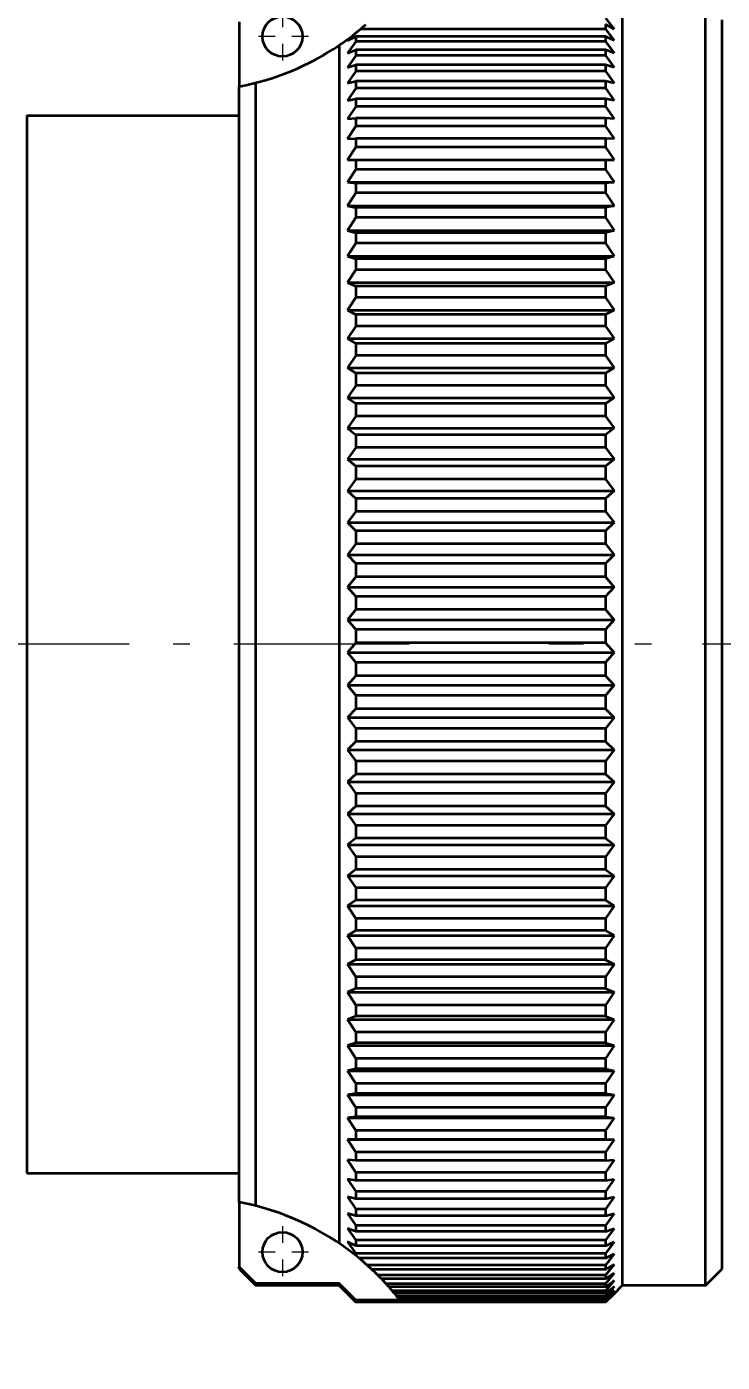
# Model space of a CAD drawing. Extents: x 23 to 417, y 3 to 294.
# Drawn here: x 161.64 to 165.81, y 100.2 to 108.22 of the extents above; entities that cross this region are included whole.
import ezdxf
from ezdxf.enums import TextEntityAlignment as Align

# ---------------------------------------------------------------- set-up
doc = ezdxf.new("R2010")
doc.units = 0
doc.linetypes.add('DASHDOT', pattern=[18.5, 12, -3, 0.5, -3])
doc.layers.get('0').update_dxf_attribs({"lineweight": 13})
doc.styles.get("Standard").update_dxf_attribs({"font": 'isocp.shx'})
doc.dimstyles.get("Standard").update_dxf_attribs({"dimtxt": 2.5, "dimasz": 2.5, "dimexe": 1.25, "dimexo": 0.625, "dimtad": 1, "dimtxsty": 'Standard', "dimcen": 2.5, "dimadec": 0, "dimazin": 0, "dimtfac": 1, "dimtmove": 0, "dimatfit": 0, "dimfxl": 0, "dimarcsym": 0})

# ---------------------------------------------------------------- blocks, each defined once
blk = doc.blocks.new('*D488')
at = {"color": 230, "lineweight": 13, "transparency": 16777216}
for p, q in [((150.6607, 111.8515), (183.7206, 111.8515)), ((183.7206, 83.6523), (183.7206, 111.8515)), ((150.6607, 83.6523), (183.7206, 83.6523))]:
    blk.add_line(p, q, dxfattribs=at)
for points in [[(184.2383, 109.9196), (183.7206, 111.8515), (183.203, 109.9196)], [(183.203, 85.5842), (183.7206, 83.6523), (184.2383, 85.5842)]]:
    blk.add_lwpolyline(points, dxfattribs=at)
for s, height, width, p, p2 in [(']', 2, 1.552524, (181.7206, 106.1984), (181.7206, 106.9746)), ('6', 2, 1.295757, (181.7206, 103.6445), (181.7206, 105.1984)), ('[', 2, 1.552523, (181.7206, 101.8682), (181.7206, 102.6445)), ('/', 1, 1.818182, (181.2206, 99.8682), (181.2206, 100.8682)), ('%%p2', 1.4, 1.254643, (181.4206, 96.5671), (181.4206, 98.8682)), ('141', 2, 1.533838, (181.7206, 90.3054), (181.7206, 95.3671))]:
    blk.add_text(s, height=height, rotation=90, dxfattribs=dict(at, width=width)).set_placement(p, p2, align=Align.FIT)
blk = doc.blocks.new('*D490')
at = {"color": 30, "lineweight": 13, "transparency": 16777216}
for p, q in [((151.4607, 111.8515), (178.8964, 111.8515)), ((176.8964, 66.8053), (176.8964, 111.8515))]:
    blk.add_line(p, q, dxfattribs=at)
at = {"color": 30, "lineweight": 13, "ltscale": 0.108962, "transparency": 16777216}
blk.add_line((174.5379, 97.8119), (178.8964, 97.8119), dxfattribs=at)
at = {"color": 30, "lineweight": 13, "transparency": 16777216}
for points in [[(177.414, 109.9196), (176.8964, 111.8515), (176.3787, 109.9196)], [(176.3787, 99.7438), (176.8964, 97.8119), (177.414, 99.7438)]]:
    blk.add_lwpolyline(points, dxfattribs=at)
for s, height, width, p, p2 in [(']', 2, 1.552522, (174.8964, 85.8574), (174.8964, 86.6336)), ('2.76', 2, 1.443275, (174.8964, 78.2194), (174.8964, 84.8574)), ('[', 2, 1.552527, (174.8964, 76.4432), (174.8964, 77.2194)), ('/', 1, 1.818182, (174.3964, 74.4432), (174.3964, 75.4432)), ('70.2', 2, 1.436744, (174.8964, 66.8053), (174.8964, 73.4432))]:
    blk.add_text(s, height=height, rotation=90, dxfattribs=dict(at, width=width)).set_placement(p, p2, align=Align.FIT)
blk = doc.blocks.new('*D491')
at = {"color": 30, "lineweight": 13, "ltscale": 0.321441, "transparency": 16777216}
blk.add_line((133.7807, 115.7119), (133.7807, 128.5695), dxfattribs=at)
at = {"color": 30, "lineweight": 13, "transparency": 16777216}
for p, q in [((172.8727, 100.5898), (172.8727, 128.5695)), ((133.7807, 126.5695), (172.8727, 126.5695))]:
    blk.add_line(p, q, dxfattribs=at)
for points in [[(135.7125, 127.0872), (133.7807, 126.5695), (135.7125, 126.0519)], [(170.9408, 126.0519), (172.8727, 126.5695), (170.9408, 127.0872)]]:
    blk.add_lwpolyline(points, dxfattribs=at)
for s, height, width, p, p2 in [('[', 2, 1.552527, (161.9688, 128.5695), (162.745, 128.5695)), (']', 2, 1.552527, (169.4291, 128.5695), (170.2053, 128.5695)), ('195.5', 2, 1.537044, (145.3681, 128.5695), (153.9599, 128.5695)), ('7.7', 2, 1.51098, (163.745, 128.5695), (168.4291, 128.5695)), ('%%p10', 1.4, 1.55393, (155.1599, 128.8695), (158.9688, 128.8695)), ('/', 1, 1.818182, (159.9688, 129.0695), (160.9688, 129.0695))]:
    blk.add_text(s, height=height, dxfattribs=dict(at, width=width)).set_placement(p, p2, align=Align.FIT)
blk = doc.blocks.new('BLOCK4545')
at = {"color": 7, "linetype": 'DASHDOT', "lineweight": 13, "ltscale": 0.039}
for p, q in [((112.45, 8.53), (112.45, 6.97)), ((113.23, 7.75), (111.67, 7.75))]:
    blk.add_line(p, q, dxfattribs=at)
blk = doc.blocks.new('BLOCK4546')
at = {"color": 7, "linetype": 'DASHDOT', "lineweight": 13, "ltscale": 0.039}
for p, q in [((112.45, 45.03), (112.45, 43.47)), ((113.23, 44.25), (111.67, 44.25))]:
    blk.add_line(p, q, dxfattribs=at)
blk = doc.blocks.new('BLOCK4554')
at = {"color": 7, "lineweight": 35}
for p, q in [((122.65, 45.25), (122.65, 6.75)), ((125.15, 6.75), (125.15, 45.25)), ((125.65, 7.25), (125.65, 44.75)), ((114.15, 43.986), (114.15, 8.014)), ((111.15, 9.25), (111.15, 42.75)), ((111.65, 9.139), (111.65, 42.861))]:
    blk.add_line(p, q, dxfattribs=at)
at = {"color": 7, "lineweight": 35, "ltscale": 0.048498}
for p, q in [((111.15, 44.69), (111.15, 42.75)), ((111.15, 9.25), (111.15, 7.31))]:
    blk.add_line(p, q, dxfattribs=at)
at = {"color": 7, "lineweight": 35, "ltscale": 0.005292}
blk.add_line((114.794, 44.47), (114.954, 44.608), dxfattribs=at)
at = {"color": 7, "lineweight": 35, "ltscale": 0.010379}
blk.add_line((122.15, 44.798), (122.401, 44.468), dxfattribs=at)
at = {"color": 7, "lineweight": 35, "ltscale": 0.003445}
blk.add_line((122.15, 44.608), (122.15, 44.47), dxfattribs=at)
at = {"color": 7, "lineweight": 35, "ltscale": 0.00719}
blk.add_line((122.401, 44.468), (122.15, 44.608), dxfattribs=at)
at = {"color": 7, "lineweight": 35, "ltscale": 0.006978}
for p, q in [((114.399, 44.13), (114.65, 44.252)), ((122.401, 44.13), (122.15, 44.252))]:
    blk.add_line(p, q, dxfattribs=at)
at = {"color": 7, "lineweight": 35, "ltscale": 0.002128}
blk.add_line((114.449, 44.198), (114.399, 44.13), dxfattribs=at)
at = {"color": 7, "lineweight": 35, "ltscale": 0.003912}
for p, q in [((114.65, 44.252), (114.65, 44.095)), ((122.15, 44.252), (122.15, 44.095))]:
    blk.add_line(p, q, dxfattribs=at)
at = {"color": 7, "lineweight": 35, "ltscale": 0.1875}
for p, q in [((122.15, 44.252), (114.65, 44.252)), ((122.15, 44.095), (114.65, 44.095)), ((122.15, 43.85), (114.65, 43.85)), ((122.15, 43.675), (114.65, 43.675)), ((122.15, 43.402), (114.65, 43.402)), ((122.15, 43.21), (114.65, 43.21)), ((122.15, 42.911), (114.65, 42.911)), ((122.15, 42.701), (114.65, 42.701)), ((122.15, 42.377), (114.65, 42.377)), ((122.15, 42.151), (114.65, 42.151)), ((122.15, 41.802), (114.65, 41.802)), ((122.15, 41.559), (114.65, 41.559)), ((122.15, 41.187), (114.65, 41.187)), ((122.15, 40.928), (114.65, 40.928)), ((122.15, 40.533), (114.65, 40.533)), ((122.15, 40.26), (114.65, 40.26)), ((122.15, 39.843), (114.65, 39.843)), ((122.15, 39.555), (114.65, 39.555)), ((122.15, 39.118), (114.65, 39.118)), ((122.15, 38.816), (114.65, 38.816)), ((122.15, 38.359), (114.65, 38.359)), ((122.15, 38.045), (114.65, 38.045)), ((122.15, 37.57), (114.65, 37.57)), ((122.15, 37.243), (114.65, 37.243)), ((122.15, 36.751), (114.65, 36.751)), ((122.15, 36.413), (114.65, 36.413)), ((122.15, 35.905), (114.65, 35.905)), ((122.15, 35.557), (114.65, 35.557)), ((122.15, 35.034), (114.65, 35.034)), ((122.15, 34.676), (114.65, 34.676)), ((122.15, 34.14), (114.65, 34.14)), ((122.15, 33.774), (114.65, 33.774)), ((122.15, 33.226), (114.65, 33.226)), ((122.15, 32.852), (114.65, 32.852)), ((122.15, 32.293), (114.65, 32.293)), ((122.15, 31.913), (114.65, 31.913)), ((122.15, 31.344), (114.65, 31.344)), ((122.15, 30.958), (114.65, 30.958)), ((122.15, 30.382), (114.65, 30.382)), ((122.15, 29.992), (114.65, 29.992)), ((122.15, 29.409), (114.65, 29.409)), ((122.15, 29.015), (114.65, 29.015)), ((122.15, 28.427), (114.65, 28.427)), ((122.15, 28.03), (114.65, 28.03)), ((122.15, 27.44), (114.65, 27.44)), ((122.15, 27.041), (114.65, 27.041)), ((122.15, 26.448), (114.65, 26.448)), ((122.15, 26.048), (114.65, 26.048)), ((122.15, 25.455), (114.65, 25.455)), ((122.15, 25.056), (114.65, 25.056)), ((122.15, 24.464), (114.65, 24.464)), ((122.15, 24.066), (114.65, 24.066)), ((122.15, 23.477), (114.65, 23.477)), ((122.15, 23.081), (114.65, 23.081)), ((122.15, 22.496), (114.65, 22.496)), ((122.15, 22.103), (114.65, 22.103)), ((122.15, 21.524), (114.65, 21.524)), ((122.15, 21.135), (114.65, 21.135)), ((122.15, 20.563), (114.65, 20.563)), ((122.15, 20.18), (114.65, 20.18)), ((122.15, 19.616), (114.65, 19.616)), ((122.15, 19.239), (114.65, 19.239)), ((122.15, 18.685), (114.65, 18.685)), ((122.15, 18.315), (114.65, 18.315)), ((122.15, 17.772), (114.65, 17.772)), ((122.15, 17.41), (114.65, 17.41)), ((122.15, 16.88), (114.65, 16.88)), ((122.15, 16.528), (114.65, 16.528)), ((122.15, 16.012), (114.65, 16.012)), ((122.15, 15.669), (114.65, 15.669)), ((122.15, 15.168), (114.65, 15.168)), ((122.15, 14.836), (114.65, 14.836)), ((122.15, 14.352), (114.65, 14.352)), ((122.15, 14.032), (114.65, 14.032)), ((122.15, 13.566), (114.65, 13.566)), ((122.15, 13.257), (114.65, 13.257)), ((122.15, 12.81), (114.65, 12.81)), ((122.15, 12.515), (114.65, 12.515)), ((122.15, 12.088), (114.65, 12.088)), ((122.15, 11.807), (114.65, 11.807)), ((122.15, 11.402), (114.65, 11.402)), ((122.15, 11.135), (114.65, 11.135)), ((122.15, 10.752), (114.65, 10.752)), ((122.15, 10.501), (114.65, 10.501)), ((122.15, 10.14), (114.65, 10.14)), ((122.15, 9.905), (114.65, 9.905)), ((122.15, 9.569), (114.65, 9.569)), ((122.15, 9.35), (114.65, 9.35)), ((122.15, 9.039), (114.65, 9.039)), ((122.15, 8.838), (114.65, 8.838)), ((122.15, 8.552), (114.65, 8.552)), ((122.15, 8.368), (114.65, 8.368)), ((122.15, 8.109), (114.65, 8.109)), ((122.15, 7.943), (114.65, 7.943)), ((122.15, 7.711), (114.65, 7.711)), ((122.15, 6.292), (114.65, 6.292)), ((122.15, 6.262), (114.65, 6.262)), ((122.15, 6.252), (114.65, 6.252))]:
    blk.add_line(p, q, dxfattribs=at)
at = {"color": 7, "lineweight": 35, "ltscale": 0.183912}
blk.add_line((122.15, 44.47), (114.794, 44.47), dxfattribs=at)
at = {"color": 7, "lineweight": 35, "ltscale": 0.010573}
blk.add_line((122.15, 44.47), (122.401, 44.13), dxfattribs=at)
at = {"color": 7, "lineweight": 35, "ltscale": 0.010751}
for p, q in [((114.65, 44.095), (114.399, 43.746)), ((122.15, 44.095), (122.401, 43.746))]:
    blk.add_line(p, q, dxfattribs=at)
at = {"color": 7, "lineweight": 35, "ltscale": 0.006787}
for p, q in [((114.399, 43.746), (114.65, 43.85)), ((122.401, 43.746), (122.15, 43.85))]:
    blk.add_line(p, q, dxfattribs=at)
at = {"color": 7, "lineweight": 35, "ltscale": 0.00437}
for p, q in [((114.65, 43.85), (114.65, 43.675)), ((122.15, 43.85), (122.15, 43.675))]:
    blk.add_line(p, q, dxfattribs=at)
at = {"color": 7, "lineweight": 35, "ltscale": 0.010913}
for p, q in [((114.65, 43.675), (114.399, 43.318)), ((122.15, 43.675), (122.401, 43.318))]:
    blk.add_line(p, q, dxfattribs=at)
at = {"color": 7, "lineweight": 35, "ltscale": 0.006622}
for p, q in [((114.399, 43.318), (114.65, 43.402)), ((122.401, 43.318), (122.15, 43.402))]:
    blk.add_line(p, q, dxfattribs=at)
at = {"color": 7, "lineweight": 35, "ltscale": 0.004816}
for p, q in [((114.65, 43.402), (114.65, 43.21)), ((122.15, 43.402), (122.15, 43.21))]:
    blk.add_line(p, q, dxfattribs=at)
at = {"color": 7, "lineweight": 35, "ltscale": 0.011057}
for p, q in [((114.65, 43.21), (114.399, 42.846)), ((122.15, 43.21), (122.401, 42.846))]:
    blk.add_line(p, q, dxfattribs=at)
at = {"color": 7, "lineweight": 35, "ltscale": 0.006485}
for p, q in [((114.399, 42.846), (114.65, 42.911)), ((122.401, 42.846), (122.15, 42.911))]:
    blk.add_line(p, q, dxfattribs=at)
at = {"color": 7, "lineweight": 35, "ltscale": 0.00525}
for p, q in [((114.65, 42.911), (114.65, 42.701)), ((122.15, 42.911), (122.15, 42.701))]:
    blk.add_line(p, q, dxfattribs=at)
at = {"color": 7, "lineweight": 35, "ltscale": 0.011183}
for p, q in [((114.65, 42.701), (114.399, 42.331)), ((122.15, 42.701), (122.401, 42.331))]:
    blk.add_line(p, q, dxfattribs=at)
at = {"color": 7, "lineweight": 35, "ltscale": 0.00638}
for p, q in [((114.399, 42.331), (114.65, 42.377)), ((122.401, 42.331), (122.15, 42.377))]:
    blk.add_line(p, q, dxfattribs=at)
at = {"color": 7, "lineweight": 35, "ltscale": 0.01129}
for p, q in [((114.65, 42.151), (114.399, 41.775)), ((122.15, 42.151), (122.401, 41.775))]:
    blk.add_line(p, q, dxfattribs=at)
at = {"color": 7, "lineweight": 35, "ltscale": 0.005671}
for p, q in [((114.65, 42.377), (114.65, 42.151)), ((122.15, 42.377), (122.15, 42.151))]:
    blk.add_line(p, q, dxfattribs=at)
at = {"color": 7, "lineweight": 35, "ltscale": 0.396875}
for p, q in [((104.775, 41.875), (104.775, 26)), ((104.775, 26), (104.775, 10.125))]:
    blk.add_line(p, q, dxfattribs=at)
at = {"color": 7, "lineweight": 35, "ltscale": 0.159375}
for p, q in [((104.775, 41.875), (111.15, 41.875)), ((104.775, 10.125), (111.15, 10.125))]:
    blk.add_line(p, q, dxfattribs=at)
at = {"color": 7, "lineweight": 35, "ltscale": 0.00631}
for p, q in [((114.399, 41.775), (114.65, 41.802)), ((122.401, 41.775), (122.15, 41.802))]:
    blk.add_line(p, q, dxfattribs=at)
at = {"color": 7, "lineweight": 35, "ltscale": 0.006077}
for p, q in [((114.65, 41.802), (114.65, 41.559)), ((122.15, 41.802), (122.15, 41.559))]:
    blk.add_line(p, q, dxfattribs=at)
at = {"color": 7, "lineweight": 35, "ltscale": 0.011378}
for p, q in [((114.65, 41.559), (114.399, 41.179)), ((122.15, 41.559), (122.401, 41.179))]:
    blk.add_line(p, q, dxfattribs=at)
at = {"color": 7, "lineweight": 35, "ltscale": 0.006277}
for p, q in [((114.399, 41.179), (114.65, 41.187)), ((122.401, 41.179), (122.15, 41.187))]:
    blk.add_line(p, q, dxfattribs=at)
at = {"color": 7, "lineweight": 35, "ltscale": 0.011447}
for p, q in [((114.65, 40.928), (114.399, 40.545)), ((122.15, 40.928), (122.401, 40.545))]:
    blk.add_line(p, q, dxfattribs=at)
at = {"color": 7, "lineweight": 35, "ltscale": 0.006468}
for p, q in [((114.65, 41.187), (114.65, 40.928)), ((122.15, 41.187), (122.15, 40.928))]:
    blk.add_line(p, q, dxfattribs=at)
at = {"color": 7, "lineweight": 35, "ltscale": 0.006281}
for p, q in [((114.399, 40.545), (114.65, 40.533)), ((122.401, 40.545), (122.15, 40.533))]:
    blk.add_line(p, q, dxfattribs=at)
at = {"color": 7, "lineweight": 35, "ltscale": 0.200048}
for p, q in [((114.399, 40.545), (122.401, 40.545)), ((114.399, 39.874), (122.401, 39.874)), ((114.399, 39.168), (122.401, 39.168)), ((114.399, 38.429), (122.401, 38.429)), ((114.399, 37.659), (122.401, 37.659)), ((114.399, 36.859), (122.401, 36.859)), ((114.399, 36.031), (122.401, 36.031)), ((114.399, 35.178), (122.401, 35.178)), ((114.399, 34.302), (122.401, 34.302)), ((114.399, 33.405), (122.401, 33.405)), ((114.399, 32.49), (122.401, 32.49)), ((114.399, 31.558), (122.401, 31.558)), ((114.399, 30.612), (122.401, 30.612)), ((114.399, 29.654), (122.401, 29.654)), ((114.399, 28.687), (122.401, 28.687)), ((114.399, 27.713), (122.401, 27.713)), ((114.399, 26.735), (122.401, 26.735)), ((114.399, 25.755), (122.401, 25.755)), ((114.399, 24.776), (122.401, 24.776)), ((114.399, 23.799), (122.401, 23.799)), ((114.399, 22.829), (122.401, 22.829)), ((114.399, 21.866), (122.401, 21.866)), ((114.399, 20.914), (122.401, 20.914)), ((114.399, 19.974), (122.401, 19.974)), ((114.399, 19.05), (122.401, 19.05)), ((114.399, 18.144), (122.401, 18.144)), ((114.399, 17.257), (122.401, 17.257)), ((114.399, 16.392), (122.401, 16.392)), ((114.399, 15.552), (122.401, 15.552)), ((114.399, 14.738), (122.401, 14.738)), ((114.399, 13.952), (122.401, 13.952)), ((114.399, 13.197), (122.401, 13.197)), ((114.399, 12.474), (122.401, 12.474)), ((114.399, 11.786), (122.401, 11.786)), ((114.399, 11.133), (122.401, 11.133))]:
    blk.add_line(p, q, dxfattribs=at)
at = {"color": 7, "lineweight": 35, "ltscale": 0.006843}
for p, q in [((114.65, 40.533), (114.65, 40.26)), ((122.15, 40.533), (122.15, 40.26))]:
    blk.add_line(p, q, dxfattribs=at)
at = {"color": 7, "lineweight": 35, "ltscale": 0.011495}
for p, q in [((114.65, 40.26), (114.399, 39.874)), ((122.15, 40.26), (122.401, 39.874))]:
    blk.add_line(p, q, dxfattribs=at)
at = {"color": 7, "lineweight": 35, "ltscale": 0.006323}
for p, q in [((114.399, 39.874), (114.65, 39.843)), ((122.401, 39.874), (122.15, 39.843))]:
    blk.add_line(p, q, dxfattribs=at)
at = {"color": 7, "lineweight": 35, "ltscale": 0.0072}
for p, q in [((114.65, 39.843), (114.65, 39.555)), ((122.15, 39.843), (122.15, 39.555))]:
    blk.add_line(p, q, dxfattribs=at)
at = {"color": 7, "lineweight": 35, "ltscale": 0.011523}
for p, q in [((114.65, 39.555), (114.399, 39.168)), ((122.15, 39.555), (122.401, 39.168))]:
    blk.add_line(p, q, dxfattribs=at)
at = {"color": 7, "lineweight": 35, "ltscale": 0.0064}
for p, q in [((114.399, 39.168), (114.65, 39.118)), ((122.401, 39.168), (122.15, 39.118))]:
    blk.add_line(p, q, dxfattribs=at)
at = {"color": 7, "lineweight": 35, "ltscale": 0.00754}
for p, q in [((114.65, 39.118), (114.65, 38.816)), ((122.15, 39.118), (122.15, 38.816))]:
    blk.add_line(p, q, dxfattribs=at)
at = {"color": 7, "lineweight": 35, "ltscale": 0.01153}
for p, q in [((114.65, 38.816), (114.399, 38.429)), ((122.15, 38.816), (122.401, 38.429))]:
    blk.add_line(p, q, dxfattribs=at)
at = {"color": 7, "lineweight": 35, "ltscale": 0.006513}
for p, q in [((114.399, 38.429), (114.65, 38.359)), ((122.401, 38.429), (122.15, 38.359))]:
    blk.add_line(p, q, dxfattribs=at)
at = {"color": 7, "lineweight": 35, "ltscale": 0.00786}
for p, q in [((114.65, 38.359), (114.65, 38.045)), ((122.15, 38.359), (122.15, 38.045))]:
    blk.add_line(p, q, dxfattribs=at)
at = {"color": 7, "lineweight": 35, "ltscale": 0.011517}
for p, q in [((114.65, 38.045), (114.399, 37.659)), ((122.15, 38.045), (122.401, 37.659))]:
    blk.add_line(p, q, dxfattribs=at)
at = {"color": 7, "lineweight": 35, "ltscale": 0.006656}
for p, q in [((114.399, 37.659), (114.65, 37.57)), ((122.401, 37.659), (122.15, 37.57))]:
    blk.add_line(p, q, dxfattribs=at)
at = {"color": 7, "lineweight": 35, "ltscale": 0.00816}
for p, q in [((114.65, 37.57), (114.65, 37.243)), ((122.15, 37.57), (122.15, 37.243))]:
    blk.add_line(p, q, dxfattribs=at)
at = {"color": 7, "lineweight": 35, "ltscale": 0.011484}
for p, q in [((114.65, 37.243), (114.399, 36.859)), ((122.15, 37.243), (122.401, 36.859))]:
    blk.add_line(p, q, dxfattribs=at)
at = {"color": 7, "lineweight": 35, "ltscale": 0.006827}
for p, q in [((114.399, 36.859), (114.65, 36.751)), ((122.401, 36.859), (122.15, 36.751))]:
    blk.add_line(p, q, dxfattribs=at)
at = {"color": 7, "lineweight": 35, "ltscale": 0.00844}
for p, q in [((114.65, 36.751), (114.65, 36.413)), ((122.15, 36.751), (122.15, 36.413))]:
    blk.add_line(p, q, dxfattribs=at)
at = {"color": 7, "lineweight": 35, "ltscale": 0.01143}
for p, q in [((114.65, 36.413), (114.399, 36.031)), ((122.15, 36.413), (122.401, 36.031))]:
    blk.add_line(p, q, dxfattribs=at)
at = {"color": 7, "lineweight": 35, "ltscale": 0.007023}
for p, q in [((114.399, 36.031), (114.65, 35.905)), ((122.401, 36.031), (122.15, 35.905))]:
    blk.add_line(p, q, dxfattribs=at)
at = {"color": 7, "lineweight": 35, "ltscale": 0.008699}
for p, q in [((114.65, 35.905), (114.65, 35.557)), ((122.15, 35.905), (122.15, 35.557))]:
    blk.add_line(p, q, dxfattribs=at)
at = {"color": 7, "lineweight": 35, "ltscale": 0.011356}
for p, q in [((114.65, 35.557), (114.399, 35.178)), ((122.15, 35.557), (122.401, 35.178))]:
    blk.add_line(p, q, dxfattribs=at)
at = {"color": 7, "lineweight": 35, "ltscale": 0.007239}
for p, q in [((114.399, 35.178), (114.65, 35.034)), ((122.401, 35.178), (122.15, 35.034))]:
    blk.add_line(p, q, dxfattribs=at)
at = {"color": 7, "lineweight": 35, "ltscale": 0.008935}
for p, q in [((114.65, 35.034), (114.65, 34.676)), ((122.15, 35.034), (122.15, 34.676))]:
    blk.add_line(p, q, dxfattribs=at)
at = {"color": 7, "lineweight": 35, "ltscale": 0.011263}
for p, q in [((114.65, 34.676), (114.399, 34.302)), ((122.15, 34.676), (122.401, 34.302))]:
    blk.add_line(p, q, dxfattribs=at)
at = {"color": 7, "lineweight": 35, "ltscale": 0.007472}
for p, q in [((114.399, 34.302), (114.65, 34.14)), ((122.401, 34.302), (122.15, 34.14))]:
    blk.add_line(p, q, dxfattribs=at)
at = {"color": 7, "lineweight": 35, "ltscale": 0.009149}
for p, q in [((114.65, 34.14), (114.65, 33.774)), ((122.15, 34.14), (122.15, 33.774))]:
    blk.add_line(p, q, dxfattribs=at)
at = {"color": 7, "lineweight": 35, "ltscale": 0.01115}
for p, q in [((114.65, 33.774), (114.399, 33.405)), ((122.15, 33.774), (122.401, 33.405))]:
    blk.add_line(p, q, dxfattribs=at)
at = {"color": 7, "lineweight": 35, "ltscale": 0.007717}
for p, q in [((114.399, 33.405), (114.65, 33.226)), ((122.401, 33.405), (122.15, 33.226))]:
    blk.add_line(p, q, dxfattribs=at)
at = {"color": 7, "lineweight": 35, "ltscale": 0.00934}
for p, q in [((114.65, 33.226), (114.65, 32.852)), ((122.15, 33.226), (122.15, 32.852))]:
    blk.add_line(p, q, dxfattribs=at)
at = {"color": 7, "lineweight": 35, "ltscale": 0.011019}
for p, q in [((114.65, 32.852), (114.399, 32.49)), ((122.15, 32.852), (122.401, 32.49))]:
    blk.add_line(p, q, dxfattribs=at)
at = {"color": 7, "lineweight": 35, "ltscale": 0.007972}
for p, q in [((114.399, 32.49), (114.65, 32.293)), ((122.401, 32.49), (122.15, 32.293))]:
    blk.add_line(p, q, dxfattribs=at)
at = {"color": 7, "lineweight": 35, "ltscale": 0.009507}
for p, q in [((114.65, 32.293), (114.65, 31.913)), ((122.15, 32.293), (122.15, 31.913))]:
    blk.add_line(p, q, dxfattribs=at)
at = {"color": 7, "lineweight": 35, "ltscale": 0.010869}
for p, q in [((114.65, 31.913), (114.399, 31.558)), ((122.15, 31.913), (122.401, 31.558))]:
    blk.add_line(p, q, dxfattribs=at)
at = {"color": 7, "lineweight": 35, "ltscale": 0.008233}
for p, q in [((114.399, 31.558), (114.65, 31.344)), ((122.401, 31.558), (122.15, 31.344))]:
    blk.add_line(p, q, dxfattribs=at)
at = {"color": 7, "lineweight": 35, "ltscale": 0.00965}
for p, q in [((114.65, 31.344), (114.65, 30.958)), ((122.15, 31.344), (122.15, 30.958)), ((114.65, 26.048), (114.399, 25.755)), ((122.15, 26.048), (122.401, 25.755))]:
    blk.add_line(p, q, dxfattribs=at)
at = {"color": 7, "lineweight": 35, "ltscale": 0.010703}
for p, q in [((114.65, 30.958), (114.399, 30.612)), ((122.15, 30.958), (122.401, 30.612))]:
    blk.add_line(p, q, dxfattribs=at)
at = {"color": 7, "lineweight": 35, "ltscale": 0.008497}
for p, q in [((114.399, 30.612), (114.65, 30.382)), ((122.401, 30.612), (122.15, 30.382))]:
    blk.add_line(p, q, dxfattribs=at)
at = {"color": 7, "lineweight": 35, "ltscale": 0.009769}
for p, q in [((114.65, 30.382), (114.65, 29.992)), ((122.15, 30.382), (122.15, 29.992)), ((114.399, 25.755), (114.65, 25.455)), ((122.401, 25.755), (122.15, 25.455))]:
    blk.add_line(p, q, dxfattribs=at)
at = {"color": 7, "lineweight": 35, "ltscale": 0.01052}
for p, q in [((114.65, 29.992), (114.399, 29.654)), ((122.15, 29.992), (122.401, 29.654))]:
    blk.add_line(p, q, dxfattribs=at)
at = {"color": 7, "lineweight": 35, "ltscale": 0.008761}
for p, q in [((114.399, 29.654), (114.65, 29.409)), ((122.401, 29.654), (122.15, 29.409))]:
    blk.add_line(p, q, dxfattribs=at)
at = {"color": 7, "lineweight": 35, "ltscale": 0.009863}
for p, q in [((114.65, 29.409), (114.65, 29.015)), ((122.15, 29.409), (122.15, 29.015))]:
    blk.add_line(p, q, dxfattribs=at)
at = {"color": 7, "lineweight": 35, "ltscale": 0.010322}
for p, q in [((114.65, 29.015), (114.399, 28.687)), ((122.15, 29.015), (122.401, 28.687))]:
    blk.add_line(p, q, dxfattribs=at)
at = {"color": 7, "lineweight": 35, "ltscale": 0.009022}
for p, q in [((114.399, 28.687), (114.65, 28.427)), ((122.401, 28.687), (122.15, 28.427))]:
    blk.add_line(p, q, dxfattribs=at)
at = {"color": 7, "lineweight": 35, "ltscale": 0.009932}
for p, q in [((114.65, 28.427), (114.65, 28.03)), ((122.15, 28.427), (122.15, 28.03))]:
    blk.add_line(p, q, dxfattribs=at)
at = {"color": 7, "lineweight": 35, "ltscale": 0.010111}
for p, q in [((114.65, 28.03), (114.399, 27.713)), ((122.15, 28.03), (122.401, 27.713))]:
    blk.add_line(p, q, dxfattribs=at)
at = {"color": 7, "lineweight": 35, "ltscale": 0.009279}
for p, q in [((114.399, 27.713), (114.65, 27.44)), ((122.401, 27.713), (122.15, 27.44))]:
    blk.add_line(p, q, dxfattribs=at)
at = {"color": 7, "lineweight": 35, "ltscale": 0.009977}
for p, q in [((114.65, 27.44), (114.65, 27.041)), ((122.15, 27.44), (122.15, 27.041))]:
    blk.add_line(p, q, dxfattribs=at)
at = {"color": 7, "lineweight": 35, "ltscale": 0.009886}
for p, q in [((114.65, 27.041), (114.399, 26.735)), ((122.15, 27.041), (122.401, 26.735))]:
    blk.add_line(p, q, dxfattribs=at)
at = {"color": 7, "lineweight": 35, "ltscale": 0.009528}
for p, q in [((114.399, 26.735), (114.65, 26.448)), ((122.401, 26.735), (122.15, 26.448))]:
    blk.add_line(p, q, dxfattribs=at)
at = {"color": 7, "lineweight": 35, "ltscale": 0.009996}
for p, q in [((114.65, 26.448), (114.65, 26.048)), ((122.15, 26.448), (122.15, 26.048))]:
    blk.add_line(p, q, dxfattribs=at)
at = {"color": 7, "lineweight": 35, "ltscale": 0.009989}
for p, q in [((114.65, 25.455), (114.65, 25.056)), ((122.15, 25.455), (122.15, 25.056))]:
    blk.add_line(p, q, dxfattribs=at)
at = {"color": 7, "lineweight": 35, "ltscale": 0.009404}
for p, q in [((114.65, 25.056), (114.399, 24.776)), ((122.15, 25.056), (122.401, 24.776))]:
    blk.add_line(p, q, dxfattribs=at)
at = {"color": 7, "lineweight": 35, "ltscale": 0.01}
for p, q in [((114.399, 24.776), (114.65, 24.464)), ((122.401, 24.776), (122.15, 24.464))]:
    blk.add_line(p, q, dxfattribs=at)
at = {"color": 7, "lineweight": 35, "ltscale": 0.009958}
for p, q in [((114.65, 24.464), (114.65, 24.066)), ((122.15, 24.464), (122.15, 24.066))]:
    blk.add_line(p, q, dxfattribs=at)
at = {"color": 7, "lineweight": 35, "ltscale": 0.009151}
for p, q in [((114.65, 24.066), (114.399, 23.799)), ((122.15, 24.066), (122.401, 23.799))]:
    blk.add_line(p, q, dxfattribs=at)
at = {"color": 7, "lineweight": 35, "ltscale": 0.010218}
for p, q in [((114.399, 23.799), (114.65, 23.477)), ((122.401, 23.799), (122.15, 23.477))]:
    blk.add_line(p, q, dxfattribs=at)
at = {"color": 7, "lineweight": 35, "ltscale": 0.009901}
for p, q in [((114.65, 23.477), (114.65, 23.081)), ((122.15, 23.477), (122.15, 23.081))]:
    blk.add_line(p, q, dxfattribs=at)
at = {"color": 7, "lineweight": 35, "ltscale": 0.008892}
for p, q in [((114.65, 23.081), (114.399, 22.829)), ((122.15, 23.081), (122.401, 22.829))]:
    blk.add_line(p, q, dxfattribs=at)
at = {"color": 7, "lineweight": 35, "ltscale": 0.010423}
for p, q in [((114.399, 22.829), (114.65, 22.496)), ((122.401, 22.829), (122.15, 22.496))]:
    blk.add_line(p, q, dxfattribs=at)
at = {"color": 7, "lineweight": 35, "ltscale": 0.009819}
for p, q in [((114.65, 22.496), (114.65, 22.103)), ((122.15, 22.496), (122.15, 22.103))]:
    blk.add_line(p, q, dxfattribs=at)
at = {"color": 7, "lineweight": 35, "ltscale": 0.008629}
for p, q in [((114.65, 22.103), (114.399, 21.866)), ((122.15, 22.103), (122.401, 21.866))]:
    blk.add_line(p, q, dxfattribs=at)
at = {"color": 7, "lineweight": 35, "ltscale": 0.010614}
for p, q in [((114.399, 21.866), (114.65, 21.524)), ((122.401, 21.866), (122.15, 21.524))]:
    blk.add_line(p, q, dxfattribs=at)
at = {"color": 7, "lineweight": 35, "ltscale": 0.009713}
for p, q in [((114.65, 21.524), (114.65, 21.135)), ((122.15, 21.524), (122.15, 21.135))]:
    blk.add_line(p, q, dxfattribs=at)
at = {"color": 7, "lineweight": 35, "ltscale": 0.008365}
for p, q in [((114.65, 21.135), (114.399, 20.914)), ((122.15, 21.135), (122.401, 20.914))]:
    blk.add_line(p, q, dxfattribs=at)
at = {"color": 7, "lineweight": 35, "ltscale": 0.010788}
for p, q in [((114.399, 20.914), (114.65, 20.563)), ((122.401, 20.914), (122.15, 20.563))]:
    blk.add_line(p, q, dxfattribs=at)
at = {"color": 7, "lineweight": 35, "ltscale": 0.009582}
for p, q in [((114.65, 20.563), (114.65, 20.18)), ((122.15, 20.563), (122.15, 20.18))]:
    blk.add_line(p, q, dxfattribs=at)
at = {"color": 7, "lineweight": 35, "ltscale": 0.008102}
for p, q in [((114.65, 20.18), (114.399, 19.974)), ((122.15, 20.18), (122.401, 19.974))]:
    blk.add_line(p, q, dxfattribs=at)
at = {"color": 7, "lineweight": 35, "ltscale": 0.010946}
for p, q in [((114.399, 19.974), (114.65, 19.616)), ((122.401, 19.974), (122.15, 19.616))]:
    blk.add_line(p, q, dxfattribs=at)
at = {"color": 7, "lineweight": 35, "ltscale": 0.009426}
for p, q in [((114.65, 19.616), (114.65, 19.239)), ((122.15, 19.616), (122.15, 19.239))]:
    blk.add_line(p, q, dxfattribs=at)
at = {"color": 7, "lineweight": 35, "ltscale": 0.007844}
for p, q in [((114.65, 19.239), (114.399, 19.05)), ((122.15, 19.239), (122.401, 19.05))]:
    blk.add_line(p, q, dxfattribs=at)
at = {"color": 7, "lineweight": 35, "ltscale": 0.011086}
for p, q in [((114.399, 19.05), (114.65, 18.685)), ((122.401, 19.05), (122.15, 18.685))]:
    blk.add_line(p, q, dxfattribs=at)
at = {"color": 7, "lineweight": 35, "ltscale": 0.009247}
for p, q in [((114.65, 18.685), (114.65, 18.315)), ((122.15, 18.685), (122.15, 18.315))]:
    blk.add_line(p, q, dxfattribs=at)
at = {"color": 7, "lineweight": 35, "ltscale": 0.007593}
for p, q in [((114.65, 18.315), (114.399, 18.144)), ((122.15, 18.315), (122.401, 18.144))]:
    blk.add_line(p, q, dxfattribs=at)
at = {"color": 7, "lineweight": 35, "ltscale": 0.011209}
for p, q in [((114.399, 18.144), (114.65, 17.772)), ((122.401, 18.144), (122.15, 17.772))]:
    blk.add_line(p, q, dxfattribs=at)
at = {"color": 7, "lineweight": 35, "ltscale": 0.009045}
for p, q in [((114.65, 17.772), (114.65, 17.41)), ((122.15, 17.772), (122.15, 17.41))]:
    blk.add_line(p, q, dxfattribs=at)
at = {"color": 7, "lineweight": 35, "ltscale": 0.007354}
for p, q in [((114.65, 17.41), (114.399, 17.257)), ((122.15, 17.41), (122.401, 17.257))]:
    blk.add_line(p, q, dxfattribs=at)
at = {"color": 7, "lineweight": 35, "ltscale": 0.011312}
for p, q in [((114.399, 17.257), (114.65, 16.88)), ((122.401, 17.257), (122.15, 16.88))]:
    blk.add_line(p, q, dxfattribs=at)
at = {"color": 7, "lineweight": 35, "ltscale": 0.00882}
for p, q in [((114.65, 16.88), (114.65, 16.528)), ((122.15, 16.88), (122.15, 16.528))]:
    blk.add_line(p, q, dxfattribs=at)
at = {"color": 7, "lineweight": 35, "ltscale": 0.007129}
for p, q in [((114.65, 16.528), (114.399, 16.392)), ((122.15, 16.528), (122.401, 16.392))]:
    blk.add_line(p, q, dxfattribs=at)
at = {"color": 7, "lineweight": 35, "ltscale": 0.011395}
for p, q in [((114.399, 16.392), (114.65, 16.012)), ((122.401, 16.392), (122.15, 16.012))]:
    blk.add_line(p, q, dxfattribs=at)
at = {"color": 7, "lineweight": 35, "ltscale": 0.006922}
for p, q in [((114.65, 15.669), (114.399, 15.552)), ((122.15, 15.669), (122.401, 15.552))]:
    blk.add_line(p, q, dxfattribs=at)
at = {"color": 7, "lineweight": 35, "ltscale": 0.008572}
for p, q in [((114.65, 16.012), (114.65, 15.669)), ((122.15, 16.012), (122.15, 15.669))]:
    blk.add_line(p, q, dxfattribs=at)
at = {"color": 7, "lineweight": 35, "ltscale": 0.011459}
for p, q in [((114.399, 15.552), (114.65, 15.168)), ((122.401, 15.552), (122.15, 15.168))]:
    blk.add_line(p, q, dxfattribs=at)
at = {"color": 7, "lineweight": 35, "ltscale": 0.008303}
for p, q in [((114.65, 15.168), (114.65, 14.836)), ((122.15, 15.168), (122.15, 14.836))]:
    blk.add_line(p, q, dxfattribs=at)
at = {"color": 7, "lineweight": 35, "ltscale": 0.006738}
for p, q in [((114.65, 14.836), (114.399, 14.738)), ((122.15, 14.836), (122.401, 14.738))]:
    blk.add_line(p, q, dxfattribs=at)
at = {"color": 7, "lineweight": 35, "ltscale": 0.011503}
for p, q in [((114.399, 14.738), (114.65, 14.352)), ((122.401, 14.738), (122.15, 14.352))]:
    blk.add_line(p, q, dxfattribs=at)
at = {"color": 7, "lineweight": 35, "ltscale": 0.008013}
for p, q in [((114.65, 14.352), (114.65, 14.032)), ((122.15, 14.352), (122.15, 14.032))]:
    blk.add_line(p, q, dxfattribs=at)
at = {"color": 7, "lineweight": 35, "ltscale": 0.00658}
for p, q in [((114.65, 14.032), (114.399, 13.952)), ((122.15, 14.032), (122.401, 13.952))]:
    blk.add_line(p, q, dxfattribs=at)
at = {"color": 7, "lineweight": 35, "ltscale": 0.011526}
for p, q in [((114.399, 13.952), (114.65, 13.566)), ((122.401, 13.952), (122.15, 13.566))]:
    blk.add_line(p, q, dxfattribs=at)
at = {"color": 7, "lineweight": 35, "ltscale": 0.006452}
for p, q in [((114.65, 13.257), (114.399, 13.197)), ((122.15, 13.257), (122.401, 13.197))]:
    blk.add_line(p, q, dxfattribs=at)
at = {"color": 7, "lineweight": 35, "ltscale": 0.007702}
for p, q in [((114.65, 13.566), (114.65, 13.257)), ((122.15, 13.566), (122.15, 13.257))]:
    blk.add_line(p, q, dxfattribs=at)
at = {"color": 7, "lineweight": 35, "ltscale": 0.011529}
for p, q in [((114.399, 13.197), (114.65, 12.81)), ((122.401, 13.197), (122.15, 12.81))]:
    blk.add_line(p, q, dxfattribs=at)
at = {"color": 7, "lineweight": 35, "ltscale": 0.006357}
for p, q in [((114.65, 12.515), (114.399, 12.474)), ((122.15, 12.515), (122.401, 12.474))]:
    blk.add_line(p, q, dxfattribs=at)
at = {"color": 7, "lineweight": 35, "ltscale": 0.011511}
for p, q in [((114.399, 12.474), (114.65, 12.088)), ((122.401, 12.474), (122.15, 12.088))]:
    blk.add_line(p, q, dxfattribs=at)
at = {"color": 7, "lineweight": 35, "ltscale": 0.007372}
for p, q in [((114.65, 12.81), (114.65, 12.515)), ((122.15, 12.81), (122.15, 12.515))]:
    blk.add_line(p, q, dxfattribs=at)
at = {"color": 7, "lineweight": 35, "ltscale": 0.007024}
for p, q in [((114.65, 12.088), (114.65, 11.807)), ((122.15, 12.088), (122.15, 11.807))]:
    blk.add_line(p, q, dxfattribs=at)
at = {"color": 7, "lineweight": 35, "ltscale": 0.006297}
for p, q in [((114.65, 11.807), (114.399, 11.786)), ((122.15, 11.807), (122.401, 11.786))]:
    blk.add_line(p, q, dxfattribs=at)
at = {"color": 7, "lineweight": 35, "ltscale": 0.011473}
for p, q in [((114.399, 11.786), (114.65, 11.402)), ((122.401, 11.786), (122.15, 11.402))]:
    blk.add_line(p, q, dxfattribs=at)
at = {"color": 7, "lineweight": 35, "ltscale": 0.006658}
for p, q in [((114.65, 11.402), (114.65, 11.135)), ((122.15, 11.402), (122.15, 11.135))]:
    blk.add_line(p, q, dxfattribs=at)
at = {"color": 7, "lineweight": 35, "ltscale": 0.006274}
for p, q in [((114.65, 11.135), (114.399, 11.133)), ((122.15, 11.135), (122.401, 11.133))]:
    blk.add_line(p, q, dxfattribs=at)
at = {"color": 7, "lineweight": 35, "ltscale": 0.011415}
for p, q in [((114.399, 11.133), (114.65, 10.752)), ((122.401, 11.133), (122.15, 10.752))]:
    blk.add_line(p, q, dxfattribs=at)
at = {"color": 7, "lineweight": 35, "ltscale": 0.011337}
for p, q in [((114.399, 10.518), (114.65, 10.14)), ((122.401, 10.518), (122.15, 10.14))]:
    blk.add_line(p, q, dxfattribs=at)
at = {"color": 7, "lineweight": 35, "ltscale": 0.006289}
for p, q in [((114.65, 10.501), (114.399, 10.518)), ((122.15, 10.501), (122.401, 10.518))]:
    blk.add_line(p, q, dxfattribs=at)
at = {"color": 7, "lineweight": 35, "ltscale": 0.006275}
for p, q in [((114.65, 10.752), (114.65, 10.501)), ((122.15, 10.752), (122.15, 10.501))]:
    blk.add_line(p, q, dxfattribs=at)
at = {"color": 7, "lineweight": 35, "ltscale": 0.005876}
for p, q in [((114.65, 10.14), (114.65, 9.905)), ((122.15, 10.14), (122.15, 9.905))]:
    blk.add_line(p, q, dxfattribs=at)
at = {"color": 7, "lineweight": 35, "ltscale": 0.011239}
for p, q in [((114.399, 9.942), (114.65, 9.569)), ((122.401, 9.942), (122.15, 9.569))]:
    blk.add_line(p, q, dxfattribs=at)
at = {"color": 7, "lineweight": 35, "ltscale": 0.006341}
for p, q in [((114.65, 9.905), (114.399, 9.942)), ((122.15, 9.905), (122.401, 9.942))]:
    blk.add_line(p, q, dxfattribs=at)
at = {"color": 7, "lineweight": 35, "ltscale": 0.011122}
for p, q in [((114.399, 9.406), (114.65, 9.039)), ((122.401, 9.406), (122.15, 9.039))]:
    blk.add_line(p, q, dxfattribs=at)
at = {"color": 7, "lineweight": 35, "ltscale": 0.006428}
for p, q in [((114.65, 9.35), (114.399, 9.406)), ((122.15, 9.35), (122.401, 9.406))]:
    blk.add_line(p, q, dxfattribs=at)
at = {"color": 7, "lineweight": 35, "ltscale": 0.005462}
for p, q in [((114.65, 9.569), (114.65, 9.35)), ((122.15, 9.569), (122.15, 9.35))]:
    blk.add_line(p, q, dxfattribs=at)
at = {"color": 7, "lineweight": 35, "ltscale": 0.010987}
for p, q in [((114.399, 8.913), (114.65, 8.552)), ((122.401, 8.913), (122.15, 8.552))]:
    blk.add_line(p, q, dxfattribs=at)
at = {"color": 7, "lineweight": 35, "ltscale": 0.006549}
for p, q in [((114.65, 8.838), (114.399, 8.913)), ((122.15, 8.838), (122.401, 8.913))]:
    blk.add_line(p, q, dxfattribs=at)
at = {"color": 7, "lineweight": 35, "ltscale": 0.005034}
for p, q in [((114.65, 9.039), (114.65, 8.838)), ((122.15, 9.039), (122.15, 8.838))]:
    blk.add_line(p, q, dxfattribs=at)
at = {"color": 7, "lineweight": 35, "ltscale": 0.010834}
for p, q in [((114.399, 8.462), (114.65, 8.109)), ((122.401, 8.462), (122.15, 8.109))]:
    blk.add_line(p, q, dxfattribs=at)
at = {"color": 7, "lineweight": 35, "ltscale": 0.006701}
for p, q in [((114.65, 8.368), (114.399, 8.462)), ((122.15, 8.368), (122.401, 8.462))]:
    blk.add_line(p, q, dxfattribs=at)
at = {"color": 7, "lineweight": 35, "ltscale": 0.004594}
for p, q in [((114.65, 8.552), (114.65, 8.368)), ((122.15, 8.552), (122.15, 8.368))]:
    blk.add_line(p, q, dxfattribs=at)
at = {"color": 7, "lineweight": 35, "ltscale": 0.010664}
for p, q in [((114.399, 8.056), (114.65, 7.711)), ((122.401, 8.056), (122.15, 7.711))]:
    blk.add_line(p, q, dxfattribs=at)
at = {"color": 7, "lineweight": 35, "ltscale": 0.006879}
for p, q in [((114.65, 7.943), (114.399, 8.056)), ((122.15, 7.943), (122.401, 8.056))]:
    blk.add_line(p, q, dxfattribs=at)
at = {"color": 7, "lineweight": 35, "ltscale": 0.004142}
for p, q in [((114.65, 8.109), (114.65, 7.943)), ((122.15, 8.109), (122.15, 7.943))]:
    blk.add_line(p, q, dxfattribs=at)
at = {"color": 7, "lineweight": 35, "ltscale": 0.001614}
blk.add_line((114.65, 7.711), (114.65, 7.647), dxfattribs=at)
at = {"color": 7, "lineweight": 35, "ltscale": 0.003282}
blk.add_line((114.752, 7.564), (114.65, 7.647), dxfattribs=at)
at = {"color": 7, "lineweight": 35, "ltscale": 0.00368}
blk.add_line((122.15, 7.711), (122.15, 7.564), dxfattribs=at)
at = {"color": 7, "lineweight": 35, "ltscale": 0.010478}
blk.add_line((122.401, 7.696), (122.15, 7.36), dxfattribs=at)
at = {"color": 7, "lineweight": 35, "ltscale": 0.007081}
blk.add_line((122.15, 7.564), (122.401, 7.696), dxfattribs=at)
at = {"color": 7, "lineweight": 35, "ltscale": 0.001502}
blk.add_line((111.15, 7.25), (111.15, 7.31), dxfattribs=at)
at = {"color": 7, "lineweight": 35, "ltscale": 0.017705}
blk.add_line((111.65, 6.809), (111.15, 7.31), dxfattribs=at)
at = {"color": 7, "lineweight": 35, "ltscale": 0.017678}
for p, q in [((111.15, 7.25), (111.65, 6.75)), ((125.15, 6.75), (125.65, 7.25))]:
    blk.add_line(p, q, dxfattribs=at)
at = {"color": 7, "lineweight": 35, "ltscale": 0.184949}
blk.add_line((122.15, 7.564), (114.752, 7.564), dxfattribs=at)
at = {"color": 7, "lineweight": 35, "ltscale": 0.004758}
blk.add_line((115.131, 7.232), (114.99, 7.36), dxfattribs=at)
at = {"color": 7, "lineweight": 35, "ltscale": 0.178989}
blk.add_line((122.15, 7.36), (114.99, 7.36), dxfattribs=at)
at = {"color": 7, "lineweight": 35, "ltscale": 0.175475}
blk.add_line((122.15, 7.232), (115.131, 7.232), dxfattribs=at)
at = {"color": 7, "lineweight": 35, "ltscale": 0.010277}
blk.add_line((122.401, 7.381), (122.15, 7.055), dxfattribs=at)
at = {"color": 7, "lineweight": 35, "ltscale": 0.007302}
blk.add_line((122.15, 7.232), (122.401, 7.381), dxfattribs=at)
at = {"color": 7, "lineweight": 35, "ltscale": 0.003208}
blk.add_line((122.15, 7.36), (122.15, 7.232), dxfattribs=at)
at = {"color": 7, "lineweight": 35, "ltscale": 0.003829}
blk.add_line((115.421, 6.946), (115.313, 7.055), dxfattribs=at)
at = {"color": 7, "lineweight": 35, "ltscale": 0.170915}
blk.add_line((122.15, 7.055), (115.313, 7.055), dxfattribs=at)
at = {"color": 7, "lineweight": 35, "ltscale": 0.00506}
blk.add_line((115.421, 6.946), (115.56, 6.799), dxfattribs=at)
at = {"color": 7, "lineweight": 35, "ltscale": 0.168229}
blk.add_line((122.15, 6.946), (115.421, 6.946), dxfattribs=at)
at = {"color": 7, "lineweight": 35, "ltscale": 0.010062}
blk.add_line((122.401, 7.114), (122.15, 6.799), dxfattribs=at)
at = {"color": 7, "lineweight": 35, "ltscale": 0.007539}
blk.add_line((122.15, 6.946), (122.401, 7.114), dxfattribs=at)
at = {"color": 7, "lineweight": 35, "ltscale": 0.002729}
blk.add_line((122.15, 7.055), (122.15, 6.946), dxfattribs=at)
at = {"color": 7, "lineweight": 35, "ltscale": 0.009834}
blk.add_line((122.401, 6.894), (122.15, 6.591), dxfattribs=at)
at = {"color": 7, "lineweight": 35, "ltscale": 0.007787}
blk.add_line((122.15, 6.709), (122.401, 6.894), dxfattribs=at)
at = {"color": 7, "lineweight": 35, "ltscale": 0.001463}
for p, q in [((111.65, 6.75), (111.65, 6.809)), ((114.15, 6.809), (114.15, 6.75))]:
    blk.add_line(p, q, dxfattribs=at)
at = {"color": 7, "lineweight": 35, "ltscale": 0.0625}
for p, q in [((114.15, 6.809), (111.65, 6.809)), ((114.15, 6.75), (111.65, 6.75)), ((125.15, 6.75), (122.65, 6.75))]:
    blk.add_line(p, q, dxfattribs=at)
at = {"color": 7, "lineweight": 35, "ltscale": 0.017704}
blk.add_line((114.65, 6.307), (114.15, 6.809), dxfattribs=at)
at = {"color": 7, "lineweight": 35, "ltscale": 0.008805}
for p, q in [((114.15, 6.75), (114.399, 6.501)), ((122.401, 6.501), (122.65, 6.75))]:
    blk.add_line(p, q, dxfattribs=at)
at = {"color": 7, "lineweight": 35, "ltscale": 0.009094}
for p, q in [((114.399, 6.526), (114.65, 6.262)), ((122.401, 6.526), (122.15, 6.262))]:
    blk.add_line(p, q, dxfattribs=at)
at = {"color": 7, "lineweight": 35, "ltscale": 0.00857}
for p, q in [((114.65, 6.292), (114.399, 6.526)), ((122.15, 6.292), (122.401, 6.526))]:
    blk.add_line(p, q, dxfattribs=at)
at = {"color": 7, "lineweight": 35, "ltscale": 0.008834}
for p, q in [((114.399, 6.501), (114.65, 6.252)), ((114.65, 6.252), (114.399, 6.501)), ((122.15, 6.252), (122.401, 6.501))]:
    blk.add_line(p, q, dxfattribs=at)
at = {"color": 7, "lineweight": 35, "ltscale": 0.003022}
blk.add_line((115.641, 6.709), (115.56, 6.799), dxfattribs=at)
at = {"color": 7, "lineweight": 35, "ltscale": 0.164758}
blk.add_line((122.15, 6.799), (115.56, 6.799), dxfattribs=at)
at = {"color": 7, "lineweight": 35, "ltscale": 0.003927}
blk.add_line((115.641, 6.709), (115.744, 6.591), dxfattribs=at)
at = {"color": 7, "lineweight": 35, "ltscale": 0.162731}
blk.add_line((122.15, 6.709), (115.641, 6.709), dxfattribs=at)
at = {"color": 7, "lineweight": 35, "ltscale": 0.002292}
blk.add_line((115.803, 6.521), (115.744, 6.591), dxfattribs=at)
at = {"color": 7, "lineweight": 35, "ltscale": 0.160147}
blk.add_line((122.15, 6.591), (115.744, 6.591), dxfattribs=at)
at = {"color": 7, "lineweight": 35, "ltscale": 0.002884}
blk.add_line((115.803, 6.521), (115.877, 6.432), dxfattribs=at)
at = {"color": 7, "lineweight": 35, "ltscale": 0.158666}
blk.add_line((122.15, 6.521), (115.803, 6.521), dxfattribs=at)
at = {"color": 7, "lineweight": 35, "ltscale": 0.001609}
blk.add_line((115.917, 6.382), (115.877, 6.432), dxfattribs=at)
at = {"color": 7, "lineweight": 35, "ltscale": 0.156832}
blk.add_line((122.15, 6.432), (115.877, 6.432), dxfattribs=at)
at = {"color": 7, "lineweight": 35, "ltscale": 0.002242}
blk.add_line((122.15, 6.799), (122.15, 6.709), dxfattribs=at)
at = {"color": 7, "lineweight": 35, "ltscale": 0.009596}
blk.add_line((122.401, 6.722), (122.15, 6.432), dxfattribs=at)
at = {"color": 7, "lineweight": 35, "ltscale": 0.008044}
blk.add_line((122.15, 6.521), (122.401, 6.722), dxfattribs=at)
at = {"color": 7, "lineweight": 35, "ltscale": 0.009349}
blk.add_line((122.401, 6.599), (122.15, 6.322), dxfattribs=at)
at = {"color": 7, "lineweight": 35, "ltscale": 0.008306}
blk.add_line((122.15, 6.382), (122.401, 6.599), dxfattribs=at)
at = {"color": 7, "lineweight": 35, "ltscale": 0.00175}
blk.add_line((122.15, 6.591), (122.15, 6.521), dxfattribs=at)
at = {"color": 7, "lineweight": 35, "ltscale": 0.001253}
blk.add_line((122.15, 6.432), (122.15, 6.382), dxfattribs=at)
at = {"color": 7, "lineweight": 35, "ltscale": 0.03315}
blk.add_line((115.976, 6.307), (114.65, 6.307), dxfattribs=at)
at = {"color": 7, "lineweight": 35, "ltscale": 0.000374585}
blk.add_line((114.65, 6.307), (114.65, 6.292), dxfattribs=at)
at = {"color": 7, "lineweight": 35, "ltscale": 0.000251208}
for p, q in [((114.65, 6.262), (114.65, 6.252)), ((122.15, 6.262), (122.15, 6.252))]:
    blk.add_line(p, q, dxfattribs=at)
at = {"color": 7, "lineweight": 35, "ltscale": 0.001896}
blk.add_line((115.917, 6.382), (115.964, 6.322), dxfattribs=at)
at = {"color": 7, "lineweight": 35, "ltscale": 0.155822}
blk.add_line((122.15, 6.382), (115.917, 6.382), dxfattribs=at)
at = {"color": 7, "lineweight": 35, "ltscale": 0.000480235}
blk.add_line((115.976, 6.307), (115.964, 6.322), dxfattribs=at)
at = {"color": 7, "lineweight": 35, "ltscale": 0.154646}
blk.add_line((122.15, 6.322), (115.964, 6.322), dxfattribs=at)
at = {"color": 7, "lineweight": 35, "ltscale": 0.00075299}
blk.add_line((122.15, 6.322), (122.15, 6.292), dxfattribs=at)
at = {"color": 7, "lineweight": 35}
for centre in [(112.45, 44.25), (112.45, 7.75)]:
    blk.add_circle(centre, 0.6, dxfattribs=at)
for centre, start, end in [((109.666, 50.611), 304.0866, 309.8578), ((109.666, 50.611), 280.6871, 304.0866), ((109.666, 1.389), 51.4685, 79.3129), ((109.666, 1.389), 48.2792, 50.5273), ((109.666, 1.389), 45.1002, 46.9149)]:
    blk.add_arc(centre, 8, start, end, dxfattribs=at)

msp = doc.modelspace()

# ---------------------------------------------------------------- linework, layer by layer
at = {"color": 7, "linetype": 'DASHDOT', "lineweight": 13, "ltscale": 0.087864}
msp.add_line((163.9322, 104.5118), (160.4177, 104.5118), dxfattribs=at)
at = {"color": 7, "linetype": 'DASHDOT', "lineweight": 13, "ltscale": 0.102068}
msp.add_line((168.8531, 104.5118), (164.7703, 104.5118), dxfattribs=at)

# ---------------------------------------------------------------- block references
at = {"lineweight": 0, "xscale": 0.2, "yscale": 0.2, "zscale": 0.2}
for name in ['BLOCK4554', 'BLOCK4546', 'BLOCK4545']:
    msp.add_blockref(name, (140.6807, 99.3118), dxfattribs=at)

# ---------------------------------------------------------------- dimensions: what is measured, and where the dimension line sits
at = {"color": 0, "lineweight": 0}
for base, p1, p2, angle, text, override, picture, middle, dimtype in [((133.7807, 126.5695), (172.8727, 99.5898), (133.7807, 114.7119), 179.99905, '<>{}{%%p10}', {"dimlfac": 5, "dimtol": 0, "dimlim": 0, "dimtp": 10, "dimtm": 10}, '*D491', (157.7867, 126.5695), 160), ((183.7206, 83.6523), (150.4607, 111.8515), (150.4607, 83.6523), 270, '<>{}{%%p2}', {"dimlfac": 5, "dimtol": 0, "dimlim": 0, "dimtp": 2, "dimtm": 2}, '*D488', (183.7206, 98.64), 161)]:
    dim = msp.add_linear_dim(base=base, p1=p1, p2=p2, angle=angle, text=text, dimstyle='Standard', override=override, dxfattribs=at)
    dim.commit()
    dim.dimension.update_dxf_attribs({"geometry": picture, "text_midpoint": middle, "dimtype": dimtype})
dim = msp.add_linear_dim(base=(176.89638, 97.81191), p1=(150.46065, 111.85148), p2=(173.53791, 97.81191), angle=269.99857, dimstyle='Standard', override={"dimlfac": 5}, dxfattribs=at)
dim.commit()
dim.dimension.update_dxf_attribs({"geometry": '*D490', "text_midpoint": (176.89638, 76.71944), "dimtype": 160})

doc.saveas('drawing.dxf')
